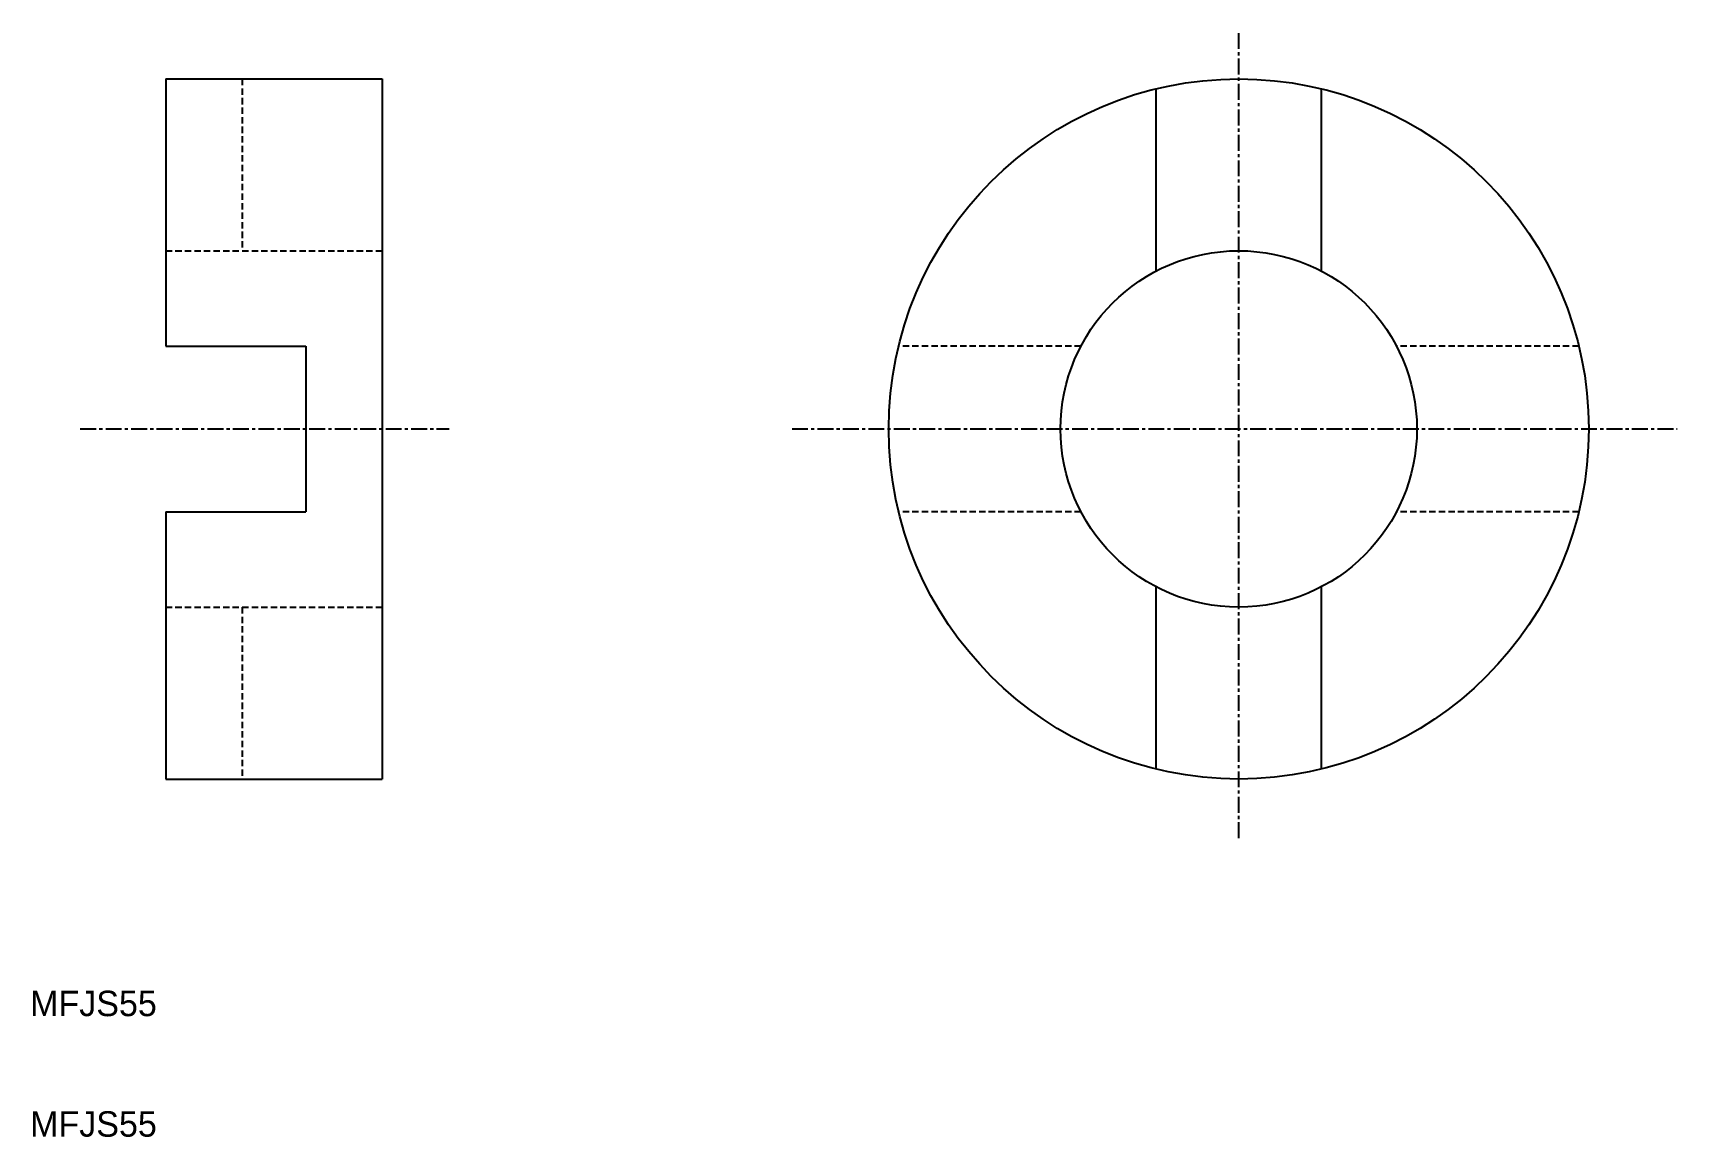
# Model space of a CAD drawing. Extents: x -3697 to -3567, y -1402 to -1315.
import ezdxf

# ---------------------------------------------------------------- set-up
doc = ezdxf.new("R2010")
doc.units = 0
doc.linetypes.add('CENTER', pattern=[2, 1.25, -0.25, 0.25, -0.25])
doc.linetypes.add('DASHED', pattern=[0.75, 0.5, -0.25])
doc.layers.get('0').update_dxf_attribs({"linetype": 'CONTINUOUS'})
doc.layers.add('CENTER', color=1, linetype='CENTER')

msp = doc.modelspace()

# ---------------------------------------------------------------- linework, layer by layer
at = {"color": 7, "linetype": 'CONTINUOUS'}
for p, q in [((-3686.25, -1318.42), (-3686.25, -1339.42)), ((-3686.25, -1318.42), (-3669.25, -1318.42)), ((-3669.25, -1318.42), (-3669.25, -1373.42)), ((-3608.44, -1333.52), (-3608.44, -1319.2)), ((-3595.44, -1333.52), (-3595.44, -1319.2)), ((-3686.25, -1339.42), (-3675.25, -1339.42)), ((-3675.25, -1339.42), (-3675.25, -1352.42)), ((-3686.25, -1352.42), (-3686.25, -1373.42)), ((-3686.25, -1352.42), (-3675.25, -1352.42)), ((-3608.44, -1372.64), (-3608.44, -1358.32)), ((-3595.44, -1372.64), (-3595.44, -1358.32)), ((-3686.25, -1373.42), (-3669.25, -1373.42))]:
    msp.add_line(p, q, dxfattribs=at)
at = {"color": 3, "linetype": 'DASHED'}
for p, q in [((-3680.25, -1318.42), (-3680.25, -1331.92)), ((-3686.25, -1331.92), (-3669.25, -1331.92)), ((-3614.34, -1339.42), (-3628.67, -1339.42)), ((-3575.22, -1339.42), (-3589.54, -1339.42)), ((-3614.34, -1352.42), (-3628.67, -1352.42)), ((-3575.22, -1352.42), (-3589.54, -1352.42)), ((-3686.25, -1359.92), (-3669.25, -1359.92)), ((-3680.25, -1359.92), (-3680.25, -1373.42))]:
    msp.add_line(p, q, dxfattribs=at)
at = {"color": 7, "linetype": 'CONTINUOUS'}
for radius in [27.5, 14]:
    msp.add_circle((-3601.94, -1345.92), radius, dxfattribs=at)
at = {"layer": 'CENTER', "color": 1, "linetype": 'CENTER'}
for p, q in [((-3601.94, -1378.07), (-3601.94, -1314.81)), ((-3692.97, -1345.92), (-3663.97, -1345.92)), ((-3637.04, -1345.92), (-3567.49, -1345.92))]:
    msp.add_line(p, q, dxfattribs=at)

# ---------------------------------------------------------------- texts
at = {"color": 7, "linetype": 'CONTINUOUS'}
for p in [(-3696.91, -1392.05), (-3696.91, -1401.52)]:
    msp.add_text('MFJS55', height=2, dxfattribs=at).set_placement(p)

doc.saveas('drawing.dxf')
